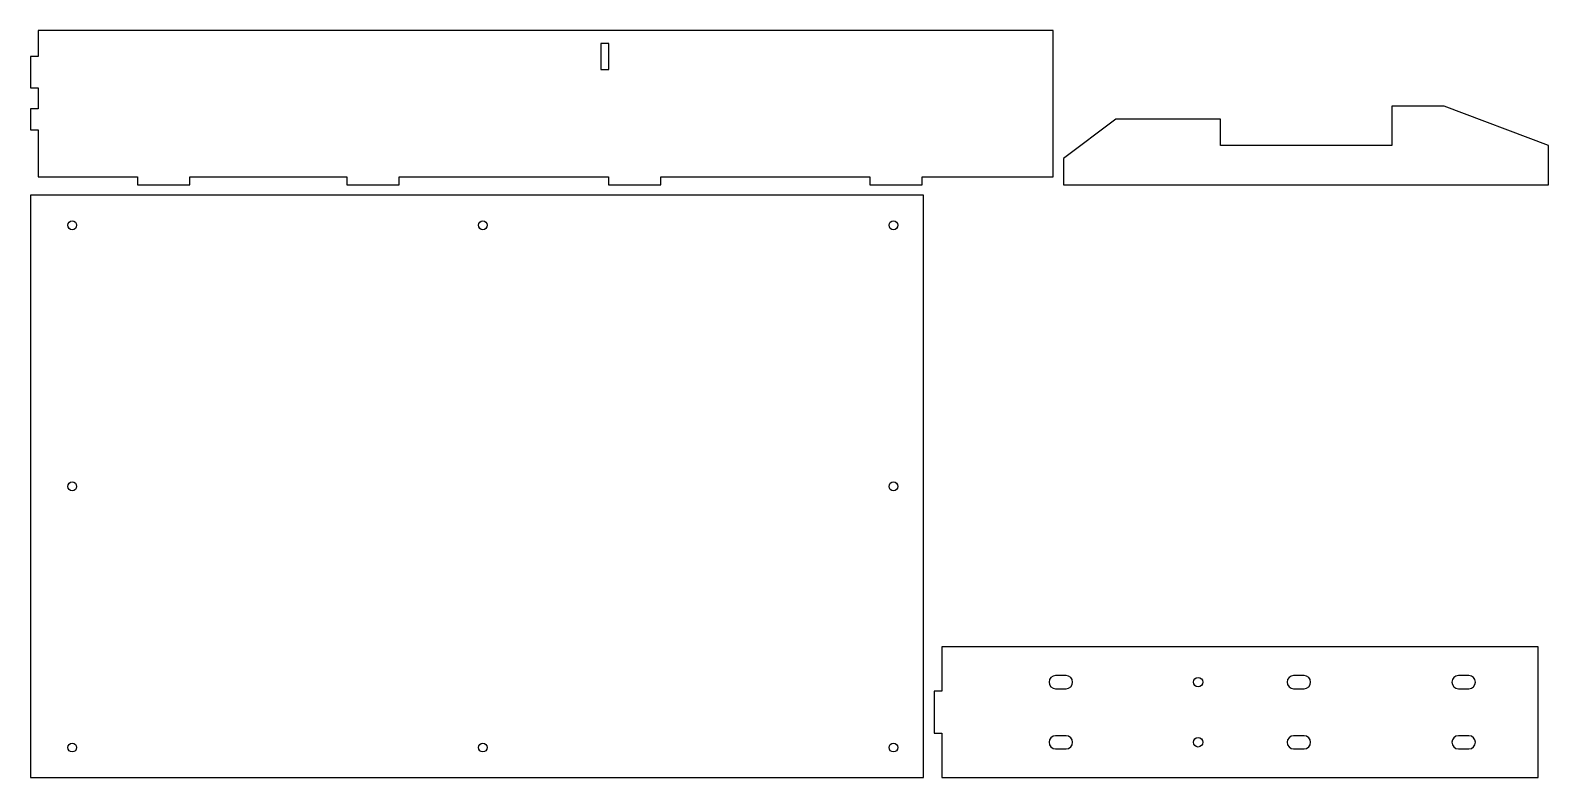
# Model space of a CAD drawing. Header units: millimetres. Extents: x 4 to 584, y 4 to 290.
import ezdxf

# ---------------------------------------------------------------- set-up
doc = ezdxf.new("R2010")
doc.units = ezdxf.units.MM
doc.layers.add('CUT', color=1, linetype='Continuous')

msp = doc.modelspace()

# ---------------------------------------------------------------- linework, layer by layer
at = {"layer": 'CUT'}
for points in [[(7, 233.666), (45, 233.666), (45, 230.666), (65, 230.666), (65, 233.666), (125, 233.666), (125, 230.666), (145, 230.666), (145, 233.666), (225, 233.666), (225, 230.666), (245, 230.666), (245, 233.666), (325, 233.666), (325, 230.666), (345, 230.666), (345, 233.666), (395, 233.666), (395, 289.666), (7, 289.666), (7, 279.666), (4, 279.666), (4, 267.666), (7, 267.666), (7, 259.666), (4, 259.666), (4, 251.666), (7, 251.666)], [(222.167, 274.666), (225.167, 274.666), (225.167, 284.666), (222.167, 284.666)], [(399, 230.666), (584.5, 230.666), (584.5, 245.666), (544.5, 260.666), (524.5, 260.666), (524.5, 245.666), (459, 245.666), (459, 255.666), (419, 255.666), (399, 240.666)], [(4, 4), (345.5, 4), (345.5, 226.666), (4, 226.666)], [(580.5, 4), (580.5, 54), (352.5, 54), (352.5, 37), (349.5, 37), (349.5, 21), (352.5, 21), (352.5, 4)], [(396, 43), (395.043, 42.81), (394.232, 42.268), (393.69, 41.457), (393.5, 40.5), (393.69, 39.543), (394.232, 38.732), (395.043, 38.19), (396, 38), (400, 38), (400.957, 38.19), (401.768, 38.732), (402.31, 39.543), (402.5, 40.5), (402.31, 41.457), (401.768, 42.268), (400.957, 42.81), (400, 43)], [(487, 43), (486.043, 42.81), (485.232, 42.268), (484.69, 41.457), (484.5, 40.5), (484.69, 39.543), (485.232, 38.732), (486.043, 38.19), (487, 38), (491, 38), (491.957, 38.19), (492.768, 38.732), (493.31, 39.543), (493.5, 40.5), (493.31, 41.457), (492.768, 42.268), (491.957, 42.81), (491, 43)], [(550, 43), (549.043, 42.81), (548.232, 42.268), (547.69, 41.457), (547.5, 40.5), (547.69, 39.543), (548.232, 38.732), (549.043, 38.19), (550, 38), (554, 38), (554.957, 38.19), (555.768, 38.732), (556.31, 39.543), (556.5, 40.5), (556.31, 41.457), (555.768, 42.268), (554.957, 42.81), (554, 43)], [(396, 20), (395.043, 19.81), (394.232, 19.268), (393.69, 18.457), (393.5, 17.5), (393.69, 16.543), (394.232, 15.732), (395.043, 15.19), (396, 15), (400, 15), (400.957, 15.19), (401.768, 15.732), (402.31, 16.543), (402.5, 17.5), (402.31, 18.457), (401.768, 19.268), (400.957, 19.81), (400, 20)], [(487, 20), (486.043, 19.81), (485.232, 19.268), (484.69, 18.457), (484.5, 17.5), (484.69, 16.543), (485.232, 15.732), (486.043, 15.19), (487, 15), (491, 15), (491.957, 15.19), (492.768, 15.732), (493.31, 16.543), (493.5, 17.5), (493.31, 18.457), (492.768, 19.268), (491.957, 19.81), (491, 20)], [(550, 20), (549.043, 19.81), (548.232, 19.268), (547.69, 18.457), (547.5, 17.5), (547.69, 16.543), (548.232, 15.732), (549.043, 15.19), (550, 15), (554, 15), (554.957, 15.19), (555.768, 15.732), (556.31, 16.543), (556.5, 17.5), (556.31, 18.457), (555.768, 19.268), (554.957, 19.81), (554, 20)]]:
    msp.add_lwpolyline(points, close=True, dxfattribs=at)
for centre, radius in [((20, 215.166), 1.7), ((177, 215.166), 1.7), ((334, 215.166), 1.7), ((20, 115.333), 1.7), ((334, 115.333), 1.7), ((450.5, 40.5), 1.8), ((450.5, 17.5), 1.8), ((20, 15.5), 1.7), ((177, 15.5), 1.7), ((334, 15.5), 1.7)]:
    msp.add_circle(centre, radius, dxfattribs=at)

doc.saveas('drawing.dxf')
